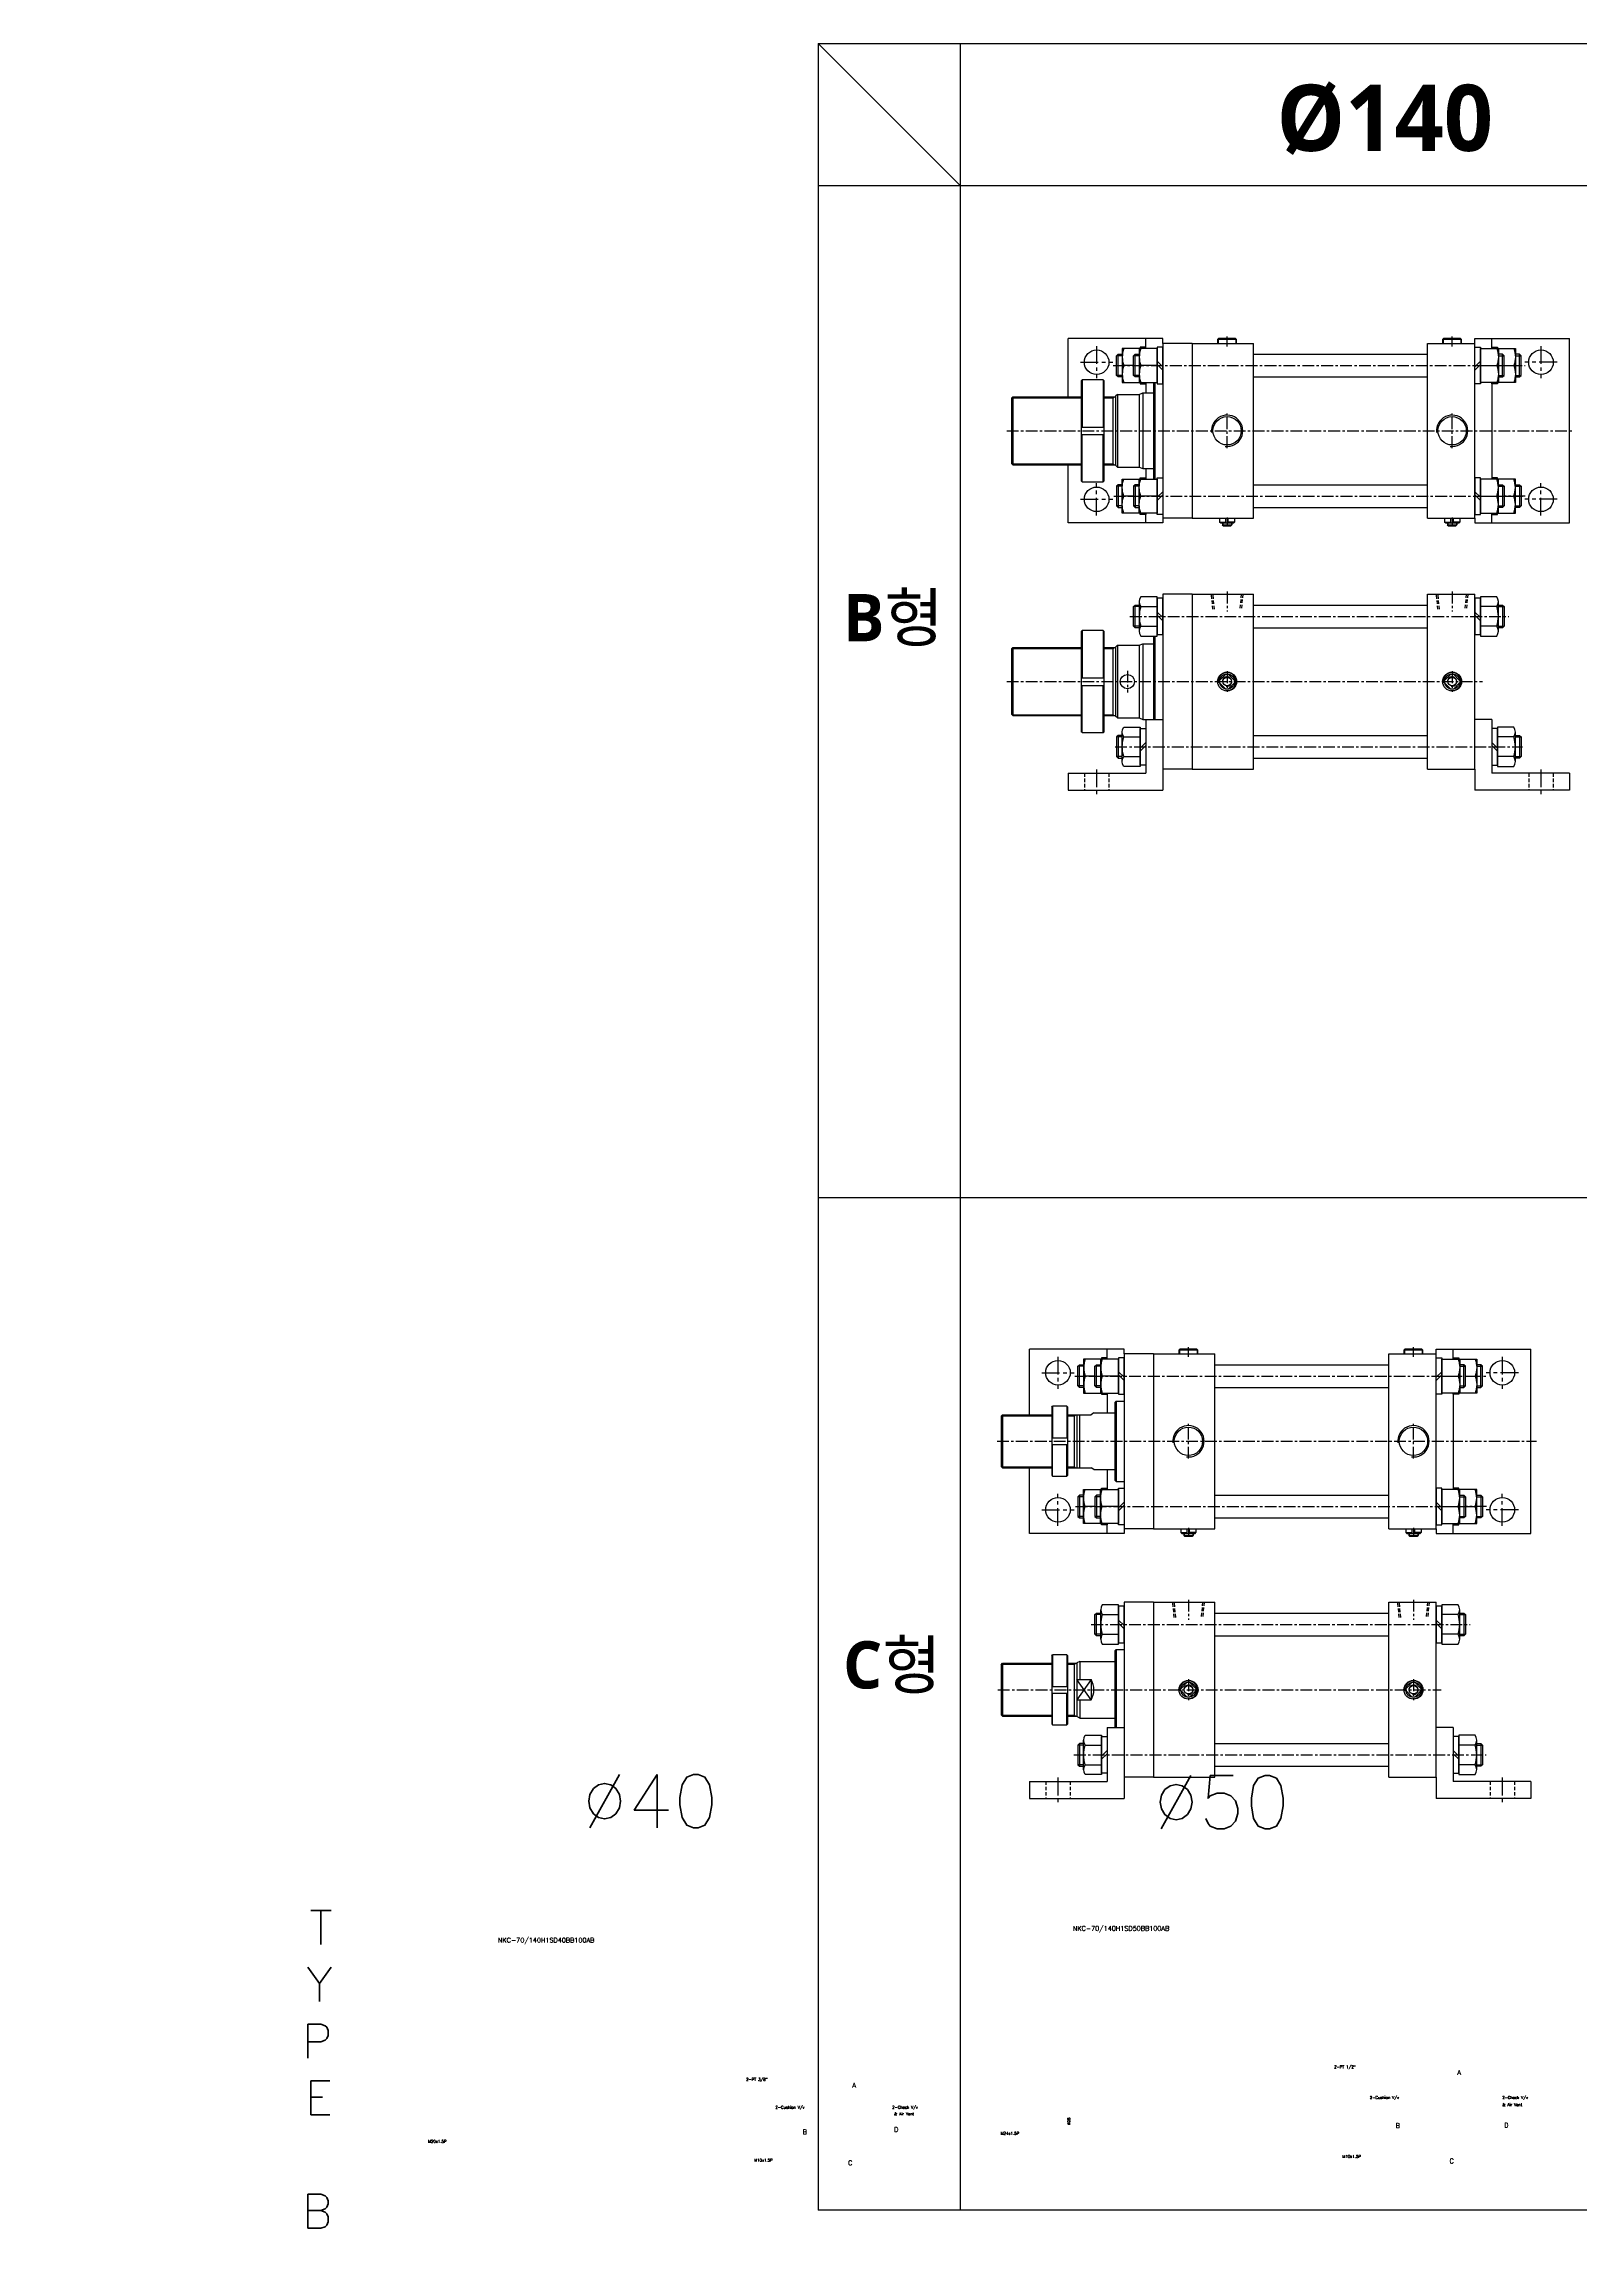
# Model space of a CAD drawing. Extents: x -819 to 29893, y -8942 to 3630.
# Drawn here: x -819 to 806, y -19 to 2292 of the extents above; entities that cross this region are included whole.
import ezdxf

# ---------------------------------------------------------------- set-up
doc = ezdxf.new("R2010")
doc.units = 0
doc.header["$LTSCALE"] = 10
doc.header["$MEASUREMENT"] = 0
for name, pattern in [('CENTER', [2, 1.25, -0.25, 0.25, -0.25]), ('CENTERX2', [4, 2.5, -0.5, 0.5, -0.5]), ('HIDDEN', [0.375, 0.25, -0.125]), ('HIDDENX2', [0.75, 0.5, -0.25])]:
    doc.linetypes.add(name, pattern=pattern)
doc.layers.get('0').update_dxf_attribs({"linetype": 'CONTINUOUS'})
doc.layers.get('DEFPOINTS').update_dxf_attribs({"linetype": 'CONTINUOUS'})
for name, color, linetype in [('CEN', 1, 'CENTERX2'), ('HID', 2, 'HIDDENX2'), ('ML', 7, 'CONTINUOUS'), ('THIN', 3, 'CONTINUOUS')]:
    doc.layers.add(name, color=color, linetype=linetype)
doc.styles.add('GHS', font='romans', dxfattribs={"bigfont": 'ghs'})
doc.styles.add('문자', font='romans.shx')

msp = doc.modelspace()

# ---------------------------------------------------------------- linework, layer by layer
for p, q in [((0, 2291.6), (7461.9, 2291.6)), ((0, 2291.6), (0, 0)), ((150, 2141.6), (0, 2291.6)), ((150, 2291.6), (150, 0)), ((0, 2141.6), (7461.9, 2141.6)), ((7461.9, 1070.8), (0, 1070.8)), ((7461.9, 0), (0, 0))]:
    msp.add_line(p, q)
at = {"layer": 'CEN', "linetype": 'CENTER', "ltscale": 1.5}
for p, q in [((294.4, 1971.6), (294.4, 1937.6)), ((764.4, 1971.6), (764.4, 1937.6)), ((277.4, 1954.6), (311.4, 1954.6)), ((781.4, 1954.6), (747.4, 1954.6)), ((294.4, 1792.6), (294.4, 1826.6)), ((764.4, 1792.6), (764.4, 1826.6)), ((277.4, 1809.6), (311.4, 1809.6)), ((781.4, 1809.6), (747.4, 1809.6)), ((253.5, 902.7), (253.5, 868.7)), ((723.5, 902.7), (723.5, 868.7)), ((236.5, 885.7), (270.5, 885.7)), ((740.5, 885.7), (706.5, 885.7)), ((236.5, 740.7), (270.5, 740.7)), ((253.5, 723.7), (253.5, 757.7)), ((740.5, 740.7), (706.5, 740.7)), ((723.5, 723.7), (723.5, 757.7))]:
    msp.add_line(p, q, dxfattribs=at)
at = {"layer": 'CEN', "color": 1, "linetype": 'CENTER'}
msp.add_line((326.9, 1628.3), (326.9, 1605.3), dxfattribs=at)
at = {"layer": 'CEN', "color": 1, "linetype": 'CENTER', "ltscale": 1.5}
for p, q in [((294.4, 1523.8), (294.4, 1497.8)), ((764.4, 1523.8), (764.4, 1497.8)), ((253.5, 457.4), (253.5, 431.4)), ((723.5, 457.4), (723.5, 431.4))]:
    msp.add_line(p, q, dxfattribs=at)
at = {"layer": 'DEFPOINTS', "color": 0, "linetype": 'ByBlock'}
for p in [(354.4, 1576.8), (313.5, 510.4)]:
    msp.add_point(p, dxfattribs=at)
at = {"layer": 'HID', "color": 6, "linetype": 'HIDDEN', "ltscale": 1.5}
for p, q in [((281.4, 1519.8), (281.4, 1501.8)), ((307.4, 1519.8), (307.4, 1501.8)), ((751.4, 1519.8), (751.4, 1501.8)), ((777.4, 1519.8), (777.4, 1501.8)), ((240.5, 453.4), (240.5, 435.4)), ((266.5, 453.4), (266.5, 435.4)), ((710.5, 453.4), (710.5, 435.4)), ((736.5, 453.4), (736.5, 435.4))]:
    msp.add_line(p, q, dxfattribs=at)
at = {"layer": 'ML'}
for p, q in [((364.4, 1979.6), (264.4, 1979.6)), ((264.4, 1918.1), (264.4, 1979.6)), ((321.5, 1966.7), (321.5, 1935.5)), ((339.5, 1966.7), (339.5, 1935.5)), ((346.4, 1969.3), (346.4, 1979.6)), ((364.4, 1974.6), (364.4, 1979.6)), ((364.4, 1974.6), (364.4, 1789.6)), ((395.4, 1974.6), (364.4, 1974.6)), ((395.4, 1974.6), (395.4, 1789.6)), ((395.4, 1974.6), (460.4, 1974.6)), ((423.4, 1979.6), (422.4, 1978.6)), ((442.4, 1978.6), (422.4, 1978.6)), ((422.4, 1978.6), (422.4, 1974.6)), ((441.4, 1979.6), (423.4, 1979.6)), ((441.4, 1979.6), (442.4, 1978.6)), ((442.4, 1974.6), (442.4, 1978.6)), ((460.4, 1789.6), (460.4, 1974.6)), ((644.4, 1974.6), (694.4, 1974.6)), ((644.4, 1789.6), (644.4, 1974.6)), ((661.4, 1979.6), (660.4, 1978.6)), ((680.4, 1978.6), (660.4, 1978.6)), ((660.4, 1978.6), (660.4, 1974.6)), ((679.4, 1979.6), (661.4, 1979.6)), ((679.4, 1979.6), (680.4, 1978.6)), ((680.4, 1974.6), (680.4, 1978.6)), ((694.4, 1979.6), (794.4, 1979.6)), ((694.4, 1974.6), (694.4, 1979.6)), ((694.4, 1789.6), (694.4, 1974.6)), ((712.4, 1969.3), (712.4, 1979.6)), ((719.3, 1966.7), (719.3, 1935.5)), ((737.3, 1966.7), (737.3, 1935.5)), ((794.4, 1882.1), (794.4, 1979.6)), ((317.2, 1939.1), (317.2, 1963.1)), ((333.5, 1951.1), (323.1, 1951.1)), ((335.2, 1939.1), (335.2, 1963.1)), ((358.5, 1951.1), (341.1, 1951.1)), ((358.5, 1955.7), (364.4, 1949.8)), ((358.5, 1952.3), (364.4, 1946.4)), ((700.3, 1955.7), (694.4, 1949.8)), ((700.3, 1952.3), (694.4, 1946.4)), ((700.3, 1951.1), (717.7, 1951.1)), ((723.7, 1939.1), (723.7, 1963.1)), ((725.3, 1951.1), (735.7, 1951.1)), ((741.7, 1939.1), (741.7, 1963.1)), ((204.4, 1916.6), (205.9, 1918.1)), ((205.9, 1918.1), (205.9, 1846.1)), ((205.9, 1918.1), (278.2, 1918.1)), ((278.2, 1935.1), (279.2, 1936.1)), ((278.2, 1935.1), (278.2, 1829.1)), ((279.2, 1936.1), (279.2, 1886.1)), ((301.2, 1936.1), (279.2, 1936.1)), ((301.2, 1936.1), (301.2, 1886.1)), ((301.2, 1936.1), (302.2, 1935.1)), ((302.2, 1829.1), (302.2, 1935.1)), ((302.2, 1918.1), (314.4, 1918.1)), ((311.4, 1918.1), (311.4, 1846.1)), ((316.4, 1920.6), (314.4, 1918.6)), ((314.4, 1918.6), (314.4, 1845.6)), ((316.4, 1920.6), (339.4, 1920.6)), ((316.4, 1920.6), (316.4, 1843.6)), ((339.4, 1920.6), (343.4, 1922.1)), ((339.4, 1920.6), (339.4, 1843.6)), ((343.4, 1922.1), (343.4, 1842.1)), ((343.4, 1922.1), (354.4, 1922.1)), ((346.4, 1933.1), (346.4, 1922.1)), ((354.4, 1933.1), (354.4, 1831.1)), ((355.9, 1933.1), (355.9, 1831.1)), ((712.4, 1933.1), (712.4, 1882.1)), ((204.4, 1916.6), (204.4, 1847.6)), ((278.2, 1886.1), (302.2, 1886.1)), ((278.2, 1878.1), (302.2, 1878.1)), ((279.2, 1828.1), (279.2, 1878.1)), ((301.2, 1828.1), (301.2, 1878.1)), ((712.4, 1882.1), (712.4, 1831.1)), ((794.4, 1784.6), (794.4, 1882.1)), ((204.4, 1847.6), (205.9, 1846.1)), ((205.9, 1846.1), (278.2, 1846.1)), ((264.4, 1784.6), (264.4, 1846.1)), ((279.2, 1828.1), (278.2, 1829.1)), ((279.2, 1828.1), (301.2, 1828.1)), ((301.2, 1828.1), (302.2, 1829.1)), ((302.2, 1846.1), (314.4, 1846.1)), ((316.4, 1843.6), (314.4, 1845.6)), ((316.4, 1843.6), (339.4, 1843.6)), ((321.5, 1797.5), (321.5, 1828.7)), ((339.4, 1843.6), (343.4, 1842.1)), ((339.5, 1797.5), (339.5, 1828.7)), ((343.4, 1842.1), (354.4, 1842.1)), ((346.4, 1842.1), (346.4, 1831.1)), ((719.3, 1797.5), (719.3, 1828.7)), ((737.3, 1797.5), (737.3, 1828.7)), ((317.2, 1825.1), (317.2, 1801.1)), ((333.5, 1813.1), (323.1, 1813.1)), ((335.2, 1825.1), (335.2, 1801.1)), ((358.5, 1813.1), (341.1, 1813.1)), ((358.5, 1811.8), (364.4, 1817.7)), ((358.5, 1808.4), (364.4, 1814.3)), ((700.3, 1811.8), (694.4, 1817.7)), ((700.3, 1808.4), (694.4, 1814.3)), ((700.3, 1813.1), (717.7, 1813.1)), ((723.7, 1825.1), (723.7, 1801.1)), ((725.3, 1813.1), (735.7, 1813.1)), ((741.7, 1825.1), (741.7, 1801.1)), ((364.4, 1784.6), (264.4, 1784.6)), ((346.4, 1784.6), (346.4, 1794.9)), ((364.4, 1789.6), (364.4, 1784.6)), ((395.4, 1789.6), (364.4, 1789.6)), ((395.4, 1789.6), (460.4, 1789.6)), ((424.4, 1789.6), (424.4, 1785.6)), ((425.4, 1784.6), (424.4, 1785.6)), ((424.4, 1785.6), (431.1, 1785.6)), ((425.4, 1784.6), (439.4, 1784.6)), ((427.4, 1784.6), (427.4, 1782.6)), ((427.4, 1782.6), (437.4, 1782.6)), ((428.4, 1781.6), (427.4, 1782.6)), ((428.4, 1781.6), (436.4, 1781.6)), ((431.1, 1784.6), (431.1, 1789.6)), ((433.7, 1784.6), (433.7, 1789.6)), ((440.4, 1785.6), (433.7, 1785.6)), ((436.4, 1781.6), (437.4, 1782.6)), ((437.4, 1784.6), (437.4, 1782.6)), ((439.4, 1784.6), (440.4, 1785.6)), ((440.4, 1789.6), (440.4, 1785.6)), ((644.4, 1789.6), (694.4, 1789.6)), ((662.4, 1789.6), (662.4, 1785.6)), ((662.4, 1785.6), (669.1, 1785.6)), ((663.4, 1784.6), (662.4, 1785.6)), ((663.4, 1784.6), (677.4, 1784.6)), ((665.4, 1784.6), (665.4, 1782.6)), ((665.4, 1782.6), (675.4, 1782.6)), ((666.4, 1781.6), (665.4, 1782.6)), ((666.4, 1781.6), (674.4, 1781.6)), ((669.1, 1784.6), (669.1, 1789.6)), ((671.7, 1784.6), (671.7, 1789.6)), ((678.4, 1785.6), (671.7, 1785.6)), ((674.4, 1781.6), (675.4, 1782.6)), ((675.4, 1784.6), (675.4, 1782.6)), ((677.4, 1784.6), (678.4, 1785.6)), ((678.4, 1789.6), (678.4, 1785.6)), ((694.4, 1789.6), (694.4, 1784.6)), ((694.4, 1784.6), (794.4, 1784.6)), ((712.4, 1784.6), (712.4, 1794.9)), ((335.2, 1673.8), (335.2, 1697.8)), ((339.5, 1701.4), (339.5, 1670.2)), ((341.1, 1696.2), (358.5, 1696.2)), ((358.5, 1690.4), (364.4, 1684.5)), ((358.5, 1687.1), (364.4, 1681.2)), ((364.4, 1709.3), (364.4, 1524.3)), ((395.4, 1709.3), (364.4, 1709.3)), ((395.4, 1709.3), (395.4, 1524.3)), ((395.4, 1709.3), (460.4, 1709.3)), ((460.4, 1524.3), (460.4, 1709.3)), ((644.4, 1709.3), (694.4, 1709.3)), ((644.4, 1524.3), (644.4, 1709.3)), ((694.4, 1524.3), (694.4, 1709.3)), ((700.3, 1684.5), (694.4, 1690.4)), ((700.3, 1681.2), (694.4, 1687.1)), ((717.7, 1696.2), (700.3, 1696.2)), ((719.3, 1670.2), (719.3, 1701.4)), ((723.7, 1697.8), (723.7, 1673.8)), ((278.2, 1669.8), (279.2, 1670.8)), ((278.2, 1669.8), (278.2, 1563.8)), ((279.2, 1670.8), (279.2, 1620.8)), ((301.2, 1670.8), (279.2, 1670.8)), ((301.2, 1670.8), (301.2, 1620.8)), ((301.2, 1670.8), (302.2, 1669.8)), ((302.2, 1563.8), (302.2, 1669.8)), ((341.1, 1675.4), (358.5, 1675.4)), ((354.4, 1665), (354.4, 1576.8)), ((355.9, 1665), (355.9, 1576.8)), ((717.7, 1675.4), (700.3, 1675.4)), ((204.4, 1651.3), (205.9, 1652.8)), ((204.4, 1651.3), (204.4, 1582.3)), ((205.9, 1652.8), (205.9, 1580.8)), ((205.9, 1652.8), (278.2, 1652.8)), ((302.2, 1652.8), (314.4, 1652.8)), ((311.4, 1652.8), (311.4, 1580.8)), ((316.4, 1655.3), (314.4, 1653.3)), ((314.4, 1653.3), (314.4, 1580.3)), ((316.4, 1655.3), (339.4, 1655.3)), ((316.4, 1655.3), (316.4, 1578.3)), ((339.4, 1655.3), (343.4, 1656.8)), ((339.4, 1655.3), (339.4, 1578.3)), ((343.4, 1656.8), (343.4, 1576.8)), ((343.4, 1656.8), (354.4, 1656.8)), ((278.2, 1620.8), (302.2, 1620.8)), ((431.1, 1624.7), (424.5, 1618.1)), ((433.7, 1624.7), (440.3, 1618.1)), ((669.1, 1624.7), (662.5, 1618.1)), ((671.7, 1624.7), (678.3, 1618.1)), ((278.2, 1612.8), (302.2, 1612.8)), ((279.2, 1562.8), (279.2, 1612.8)), ((301.2, 1562.8), (301.2, 1612.8)), ((424.5, 1615.5), (431.1, 1608.9)), ((440.3, 1615.5), (433.7, 1608.9)), ((662.5, 1615.5), (669.1, 1608.9)), ((678.3, 1615.5), (671.7, 1608.9)), ((204.4, 1582.3), (205.9, 1580.8)), ((205.9, 1580.8), (278.2, 1580.8)), ((302.2, 1580.8), (314.4, 1580.8)), ((316.4, 1578.3), (314.4, 1580.3)), ((316.4, 1578.3), (339.4, 1578.3)), ((339.4, 1578.3), (343.4, 1576.8)), ((343.4, 1576.8), (354.4, 1576.8)), ((346.4, 1576.8), (346.4, 1519.8)), ((346.4, 1576.8), (364.4, 1576.8)), ((712.4, 1576.8), (694.4, 1576.8)), ((712.4, 1576.8), (712.4, 1519.8)), ((279.2, 1562.8), (278.2, 1563.8)), ((279.2, 1562.8), (301.2, 1562.8)), ((301.2, 1562.8), (302.2, 1563.8)), ((317.2, 1559.8), (317.2, 1535.8)), ((321.5, 1532.2), (321.5, 1563.4)), ((323.1, 1558.2), (340.5, 1558.2)), ((340.5, 1546.5), (346.4, 1552.4)), ((340.5, 1543.2), (346.4, 1549.1)), ((718.3, 1546.5), (712.4, 1552.4)), ((718.3, 1543.2), (712.4, 1549.1)), ((735.7, 1558.2), (718.3, 1558.2)), ((737.3, 1532.2), (737.3, 1563.4)), ((741.7, 1559.8), (741.7, 1535.8)), ((323.1, 1537.4), (340.5, 1537.4)), ((735.7, 1537.4), (718.3, 1537.4)), ((264.4, 1519.8), (346.4, 1519.8)), ((264.4, 1519.8), (264.4, 1501.8)), ((364.4, 1524.3), (364.4, 1501.8)), ((395.4, 1524.3), (364.4, 1524.3)), ((395.4, 1524.3), (460.4, 1524.3)), ((644.4, 1524.3), (694.4, 1524.3)), ((694.4, 1524.3), (694.4, 1501.8)), ((794.4, 1519.8), (712.4, 1519.8)), ((794.4, 1519.8), (794.4, 1501.8)), ((264.4, 1501.8), (364.4, 1501.8)), ((794.4, 1501.8), (694.4, 1501.8)), ((323.5, 910.7), (223.5, 910.7)), ((223.5, 841.2), (223.5, 910.7)), ((305.5, 900.4), (305.5, 910.7)), ((323.5, 905.7), (323.5, 910.7)), ((323.5, 905.7), (323.5, 720.7)), ((354.5, 905.7), (323.5, 905.7)), ((354.5, 905.7), (354.5, 720.7)), ((354.5, 905.7), (419.5, 905.7)), ((382.5, 910.7), (381.5, 909.7)), ((401.5, 909.7), (381.5, 909.7)), ((381.5, 909.7), (381.5, 905.7)), ((400.5, 910.7), (382.5, 910.7)), ((400.5, 910.7), (401.5, 909.7)), ((401.5, 905.7), (401.5, 909.7)), ((419.5, 720.7), (419.5, 905.7)), ((603.5, 720.7), (603.5, 905.7)), ((603.5, 905.7), (653.5, 905.7)), ((620.5, 910.7), (619.5, 909.7)), ((639.5, 909.7), (619.5, 909.7)), ((619.5, 909.7), (619.5, 905.7)), ((638.5, 910.7), (620.5, 910.7)), ((638.5, 910.7), (639.5, 909.7)), ((639.5, 905.7), (639.5, 909.7)), ((653.5, 910.7), (753.5, 910.7)), ((653.5, 905.7), (653.5, 910.7)), ((653.5, 720.7), (653.5, 905.7)), ((653.5, 720.7), (653.5, 905.7)), ((671.5, 900.4), (671.5, 910.7)), ((753.5, 813.2), (753.5, 910.7)), ((276.3, 870.2), (276.3, 894.2)), ((280.6, 897.8), (280.6, 866.6)), ((292.6, 882.2), (282.3, 882.2)), ((294.3, 870.2), (294.3, 894.2)), ((298.6, 897.8), (298.6, 866.6)), ((317.6, 882.2), (300.3, 882.2)), ((317.6, 886.8), (323.5, 880.9)), ((317.6, 883.5), (323.5, 877.6)), ((659.4, 886.8), (653.5, 880.9)), ((659.4, 883.5), (653.5, 877.6)), ((659.4, 882.2), (676.8, 882.2)), ((678.4, 897.8), (678.4, 866.6)), ((682.8, 870.2), (682.8, 894.2)), ((684.4, 882.2), (694.8, 882.2)), ((696.4, 897.8), (696.4, 866.6)), ((700.8, 870.2), (700.8, 894.2)), ((305.5, 864.2), (305.5, 843.2)), ((313.5, 854.2), (315, 855.7)), ((315, 855.7), (315, 770.7)), ((671.5, 864.2), (671.5, 813.2)), ((193.5, 839.7), (195, 841.2)), ((193.5, 839.7), (193.5, 786.7)), ((195, 841.2), (195, 785.2)), ((246.9, 849.2), (247.9, 850.2)), ((246.9, 849.2), (246.9, 777.2)), ((247.9, 850.2), (247.9, 816.7)), ((262.9, 850.2), (247.9, 850.2)), ((262.9, 850.2), (262.9, 816.7)), ((262.9, 850.2), (263.9, 849.2)), ((263.9, 777.2), (263.9, 849.2)), ((270.5, 841.2), (270.5, 785.2)), ((273.5, 841.2), (273.5, 785.2)), ((276.5, 785.2), (276.5, 841.2)), ((291.5, 843.2), (288.5, 841.2)), ((313.5, 854.2), (313.5, 772.2)), ((246.9, 816.7), (263.9, 816.7)), ((246.9, 809.7), (263.9, 809.7)), ((247.9, 776.2), (247.9, 809.7)), ((262.9, 776.2), (262.9, 809.7)), ((671.5, 813.2), (671.5, 762.2)), ((753.5, 715.7), (753.5, 813.2)), ((193.5, 786.7), (195, 785.2)), ((223.5, 715.7), (223.5, 785.2)), ((246.9, 777.2), (247.9, 776.2)), ((247.9, 776.2), (262.9, 776.2)), ((262.9, 776.2), (263.9, 777.2)), ((291.5, 783.2), (288.5, 785.2)), ((305.5, 783.2), (305.5, 762.2)), ((313.5, 772.2), (315, 770.7)), ((276.3, 756.2), (276.3, 732.2)), ((280.6, 728.6), (280.6, 759.8)), ((292.6, 744.2), (282.3, 744.2)), ((294.3, 756.2), (294.3, 732.2)), ((298.6, 728.6), (298.6, 759.8)), ((317.6, 744.2), (300.3, 744.2)), ((317.6, 742.9), (323.5, 748.8)), ((317.6, 739.6), (323.5, 745.5)), ((659.4, 742.9), (653.5, 748.8)), ((659.4, 739.6), (653.5, 745.5)), ((659.4, 744.2), (676.8, 744.2)), ((678.4, 728.6), (678.4, 759.8)), ((682.8, 756.2), (682.8, 732.2)), ((684.4, 744.2), (694.8, 744.2)), ((696.4, 728.6), (696.4, 759.8)), ((700.8, 756.2), (700.8, 732.2)), ((305.5, 715.7), (305.5, 726)), ((354.5, 720.7), (323.5, 720.7)), ((323.5, 720.7), (323.5, 715.7)), ((354.5, 720.7), (419.5, 720.7)), ((383.5, 720.7), (383.5, 716.7)), ((383.5, 716.7), (390.3, 716.7)), ((384.5, 715.7), (383.5, 716.7)), ((390.3, 715.7), (390.3, 720.7)), ((392.8, 715.7), (392.8, 720.7)), ((399.5, 716.7), (392.8, 716.7)), ((398.5, 715.7), (399.5, 716.7)), ((399.5, 720.7), (399.5, 716.7)), ((603.5, 720.7), (653.5, 720.7)), ((621.5, 720.7), (621.5, 716.7)), ((621.5, 716.7), (628.3, 716.7)), ((622.5, 715.7), (621.5, 716.7)), ((628.3, 715.7), (628.3, 720.7)), ((630.8, 715.7), (630.8, 720.7)), ((637.5, 716.7), (630.8, 716.7)), ((636.5, 715.7), (637.5, 716.7)), ((637.5, 720.7), (637.5, 716.7)), ((653.5, 720.7), (653.5, 715.7)), ((671.5, 715.7), (671.5, 726)), ((323.5, 715.7), (223.5, 715.7)), ((384.5, 715.7), (398.5, 715.7)), ((386.5, 715.7), (386.5, 713.7)), ((386.5, 713.7), (396.5, 713.7)), ((387.5, 712.7), (386.5, 713.7)), ((387.5, 712.7), (395.5, 712.7)), ((395.5, 712.7), (396.5, 713.7)), ((396.5, 715.7), (396.5, 713.7)), ((622.5, 715.7), (636.5, 715.7)), ((624.5, 715.7), (624.5, 713.7)), ((624.5, 713.7), (634.5, 713.7)), ((625.5, 712.7), (624.5, 713.7)), ((625.5, 712.7), (633.5, 712.7)), ((633.5, 712.7), (634.5, 713.7)), ((634.5, 715.7), (634.5, 713.7)), ((653.5, 715.7), (753.5, 715.7)), ((294.3, 607.4), (294.3, 631.4)), ((298.6, 635), (298.6, 603.8)), ((300.3, 629.8), (317.6, 629.8)), ((317.6, 624.1), (323.5, 618.2)), ((354.5, 642.9), (323.5, 642.9)), ((323.5, 642.9), (323.5, 457.9)), ((354.5, 642.9), (354.5, 457.9)), ((354.5, 642.9), (419.5, 642.9)), ((419.5, 457.9), (419.5, 642.9)), ((603.5, 457.9), (603.5, 642.9)), ((603.5, 642.9), (653.5, 642.9)), ((653.5, 457.9), (653.5, 642.9)), ((659.4, 618.2), (653.5, 624.1)), ((676.8, 629.8), (659.4, 629.8)), ((678.4, 603.8), (678.4, 635)), ((682.8, 631.4), (682.8, 607.4)), ((300.3, 609), (317.6, 609)), ((317.6, 620.7), (323.5, 614.8)), ((659.4, 614.8), (653.5, 620.7)), ((676.8, 609), (659.4, 609)), ((193.5, 576.9), (195, 578.4)), ((195, 578.4), (195, 522.4)), ((246.9, 586.4), (247.9, 587.4)), ((246.9, 586.4), (246.9, 514.4)), ((262.9, 587.4), (247.9, 587.4)), ((247.9, 587.4), (247.9, 553.9)), ((262.9, 587.4), (263.9, 586.4)), ((262.9, 587.4), (262.9, 553.9)), ((263.9, 514.4), (263.9, 586.4)), ((270.5, 578.4), (270.5, 522.4)), ((276.5, 580.4), (273.5, 578.7)), ((273.5, 578.7), (273.5, 522.2)), ((276.5, 580.4), (276.5, 561.2)), ((313.5, 591.4), (315, 592.9)), ((313.5, 591.4), (313.5, 510.4)), ((315, 592.9), (315, 510.4)), ((193.5, 576.9), (193.5, 523.9)), ((273.5, 561.2), (288.5, 561.2)), ((288.5, 561.2), (288.5, 539.7)), ((390.3, 558.3), (383.7, 551.7)), ((392.8, 558.3), (399.4, 551.7)), ((628.3, 558.3), (621.7, 551.7)), ((630.8, 558.3), (637.4, 551.7)), ((246.9, 553.9), (263.9, 553.9)), ((246.9, 546.9), (263.9, 546.9)), ((247.9, 513.4), (247.9, 546.9)), ((262.9, 513.4), (262.9, 546.9)), ((273.5, 539.7), (288.5, 539.7)), ((276.5, 539.7), (276.5, 520.4)), ((383.7, 549.1), (390.3, 542.5)), ((399.4, 549.1), (392.8, 542.5)), ((621.7, 549.1), (628.3, 542.5)), ((637.4, 549.1), (630.8, 542.5)), ((193.5, 523.9), (195, 522.4)), ((246.9, 514.4), (247.9, 513.4)), ((247.9, 513.4), (262.9, 513.4)), ((262.9, 513.4), (263.9, 514.4)), ((276.5, 520.4), (273.5, 522.2)), ((305.5, 510.4), (305.5, 453.4)), ((305.5, 510.4), (323.5, 510.4)), ((671.5, 510.4), (653.5, 510.4)), ((671.5, 510.4), (671.5, 453.4)), ((276.3, 493.4), (276.3, 469.4)), ((280.6, 465.8), (280.6, 497)), ((282.3, 491.8), (299.6, 491.8)), ((299.6, 480.2), (305.5, 486.1)), ((677.4, 480.2), (671.5, 486.1)), ((694.8, 491.8), (677.4, 491.8)), ((696.4, 465.8), (696.4, 497)), ((700.8, 493.4), (700.8, 469.4)), ((282.3, 471), (299.6, 471)), ((299.6, 476.8), (305.5, 482.7)), ((677.4, 476.8), (671.5, 482.7)), ((694.8, 471), (677.4, 471)), ((223.5, 453.4), (223.5, 435.4)), ((223.5, 453.4), (305.5, 453.4)), ((354.5, 457.9), (323.5, 457.9)), ((323.5, 457.9), (323.5, 435.4)), ((354.5, 457.9), (419.5, 457.9)), ((603.5, 457.9), (653.5, 457.9)), ((653.5, 457.9), (653.5, 435.4)), ((753.5, 453.4), (671.5, 453.4)), ((753.5, 453.4), (753.5, 435.4)), ((223.5, 435.4), (323.5, 435.4)), ((753.5, 435.4), (653.5, 435.4))]:
    msp.add_line(p, q, dxfattribs=at)
at = {"layer": 'ML', "color": 2}
for p, q in [((422.9, 1979.1), (422.9, 1974.6)), ((441.9, 1974.6), (441.9, 1979.1)), ((660.9, 1979.1), (660.9, 1974.6)), ((679.9, 1974.6), (679.9, 1979.1)), ((311.4, 1917.1), (313.2, 1918.1)), ((204.9, 1917.1), (278.2, 1917.1)), ((302.2, 1917.1), (311.4, 1917.1)), ((204.9, 1847.1), (278.2, 1847.1)), ((302.2, 1847.1), (311.4, 1847.1)), ((311.4, 1847.1), (313.2, 1846.1)), ((427.9, 1784.6), (427.9, 1782.1)), ((436.9, 1784.6), (436.9, 1782.1)), ((665.9, 1784.6), (665.9, 1782.1)), ((674.9, 1784.6), (674.9, 1782.1)), ((204.9, 1651.8), (278.2, 1651.8)), ((302.2, 1651.8), (311.4, 1651.8)), ((311.4, 1651.8), (313.2, 1652.8)), ((204.9, 1581.8), (278.2, 1581.8)), ((302.2, 1581.8), (311.4, 1581.8)), ((311.4, 1581.8), (313.2, 1580.8)), ((382, 910.2), (382, 905.7)), ((401, 905.7), (401, 910.2)), ((620, 910.2), (620, 905.7)), ((639, 905.7), (639, 910.2)), ((270.5, 840.2), (272.3, 841.2)), ((270.5, 786.2), (272.3, 785.2)), ((387, 715.7), (387, 713.2)), ((396, 715.7), (396, 713.2)), ((625, 715.7), (625, 713.2)), ((634, 715.7), (634, 713.2)), ((270.5, 577.4), (272.3, 578.4)), ((288.5, 561.2), (273.5, 539.7)), ((288.5, 539.7), (273.5, 561.2)), ((270.5, 523.4), (272.3, 522.4))]:
    msp.add_line(p, q, dxfattribs=at)
at = {"layer": 'ML', "color": 1, "linetype": 'CENTER'}
for p, q in [((432.4, 1971.2), (432.4, 1981.7)), ((670.4, 1971.2), (670.4, 1981.7)), ((312, 1951.1), (747.5, 1951.1)), ((312, 1951.1), (333.5, 1951.1)), ((432.4, 1863.8), (432.4, 1900.3)), ((670.4, 1863.8), (670.4, 1900.3)), ((199.4, 1882.1), (797.6, 1882.1)), ((312.5, 1813.1), (747.6, 1813.1)), ((329.6, 1813.1), (333.5, 1813.1)), ((747.5, 1813.1), (725.3, 1813.1)), ((432.4, 1790.4), (432.4, 1780.9)), ((670.4, 1790.4), (670.4, 1780.9)), ((432.4, 1712), (432.4, 1690.8)), ((670.4, 1712), (670.4, 1690.8)), ((329.6, 1685.8), (730.5, 1685.8)), ((432.4, 1627.8), (432.4, 1605.8)), ((670.4, 1627.8), (670.4, 1605.8)), ((199.4, 1616.8), (702.6, 1616.8)), ((314, 1547.8), (744.9, 1547.8)), ((391.5, 902.4), (391.5, 912.8)), ((629.5, 902.4), (629.5, 912.8)), ((271.2, 882.2), (292.6, 882.2)), ((288.7, 882.2), (706.7, 882.2)), ((189.1, 813.2), (759.6, 813.2)), ((391.5, 795), (391.5, 831.5)), ((629.5, 795), (629.5, 831.5)), ((272.2, 744.2), (688.6, 744.2)), ((272.2, 744.2), (292.6, 744.2)), ((706.6, 744.2), (684.4, 744.2)), ((391.5, 721.5), (391.5, 712)), ((629.5, 721.5), (629.5, 712)), ((391.5, 645.6), (391.5, 624.4)), ((629.5, 645.6), (629.5, 624.4)), ((288.7, 619.4), (689.6, 619.4)), ((391.5, 561.4), (391.5, 539.4)), ((629.5, 561.4), (629.5, 539.4)), ((189.9, 550.4), (658.9, 550.4)), ((270.4, 481.4), (706.3, 481.4))]:
    msp.add_line(p, q, dxfattribs=at)
at = {"layer": 'ML', "color": 7, "linetype": 'Continuous'}
for p, q in [((460.4, 1963.1), (644.4, 1963.1)), ((460.4, 1939.1), (644.4, 1939.1)), ((460.4, 1825.1), (644.4, 1825.1)), ((460.4, 1801.1), (644.4, 1801.1)), ((460.4, 1697.8), (644.4, 1697.8)), ((460.4, 1673.8), (644.4, 1673.8)), ((460.4, 1559.8), (644.4, 1559.8)), ((460.4, 1535.8), (644.4, 1535.8)), ((419.5, 894.2), (603.5, 894.2)), ((315, 855.7), (323.5, 855.7)), ((419.5, 870.2), (603.5, 870.2)), ((195, 841.2), (246.9, 841.2)), ((263.9, 841.2), (273.5, 841.2)), ((273.5, 841.2), (288.5, 841.2)), ((291.5, 843.2), (313.5, 843.2)), ((195, 785.2), (246.9, 785.2)), ((263.9, 785.2), (273.5, 785.2)), ((273.5, 785.2), (288.5, 785.2)), ((291.5, 783.2), (313.5, 783.2)), ((315, 770.7), (323.5, 770.7)), ((419.5, 756.2), (603.5, 756.2)), ((419.5, 732.2), (603.5, 732.2)), ((419.5, 631.4), (603.5, 631.4)), ((419.5, 607.4), (603.5, 607.4)), ((195, 578.4), (246.9, 578.4)), ((263.9, 578.4), (273.5, 578.4)), ((276.5, 580.4), (313.5, 580.4)), ((315, 592.9), (323.5, 592.9)), ((195, 522.4), (246.9, 522.4)), ((263.9, 522.4), (273.5, 522.4)), ((276.5, 520.4), (313.5, 520.4)), ((419.5, 493.4), (603.5, 493.4)), ((419.5, 469.4), (603.5, 469.4))]:
    msp.add_line(p, q, dxfattribs=at)
at = {"layer": 'ML', "color": 6, "linetype": 'HIDDEN', "ltscale": 1.5}
for p, q in [((417.4, 1693.3), (415.8, 1709.3)), ((419, 1693.3), (417.4, 1709.3)), ((447.4, 1709.3), (445.8, 1693.3)), ((449, 1709.3), (447.4, 1693.3)), ((655.4, 1693.3), (653.8, 1709.3)), ((657, 1693.3), (655.4, 1709.3)), ((685.4, 1709.3), (683.8, 1693.3)), ((687, 1709.3), (685.4, 1693.3)), ((376.5, 626.9), (374.9, 642.9)), ((378.1, 626.9), (376.5, 642.9)), ((406.5, 642.9), (404.9, 626.9)), ((408.1, 642.9), (406.5, 626.9)), ((614.5, 626.9), (612.9, 642.9)), ((616.1, 626.9), (614.5, 642.9)), ((644.5, 642.9), (642.9, 626.9)), ((646.1, 642.9), (644.5, 626.9))]:
    msp.add_line(p, q, dxfattribs=at)
at = {"layer": 'ML', "color": 2, "linetype": 'Continuous'}
for p, q in [((194, 840.2), (246.9, 840.2)), ((263.9, 840.2), (270.5, 840.2)), ((194, 786.2), (246.9, 786.2)), ((263.9, 786.2), (270.5, 786.2)), ((194, 577.4), (246.9, 577.4)), ((263.9, 577.4), (270.5, 577.4)), ((194, 523.4), (246.9, 523.4)), ((263.9, 523.4), (270.5, 523.4))]:
    msp.add_line(p, q, dxfattribs=at)
at = {"layer": 'ML'}
for points in [[(323.1, 1969.1, 0.178633), (323.1, 1951.1, 0.178633), (323.1, 1933.1)], [(341.1, 1969.1, 0.178633), (341.1, 1951.1, 0.178633), (341.1, 1933.1)], [(717.7, 1969.1, -0.178633), (717.7, 1951.1, -0.178633), (717.7, 1933.1)], [(735.7, 1969.1, -0.178633), (735.7, 1951.1, -0.178633), (735.7, 1933.1)], [(323.1, 1795.1, -0.178633), (323.1, 1813.1, -0.178633), (323.1, 1831.1)], [(341.1, 1795.1, -0.178633), (341.1, 1813.1, -0.178633), (341.1, 1831.1)], [(717.7, 1795.1, 0.178633), (717.7, 1813.1, 0.178633), (717.7, 1831.1)], [(735.7, 1795.1, 0.178633), (735.7, 1813.1, 0.178633), (735.7, 1831.1)], [(358.5, 1706.6), (341.1, 1706.6, 0.309401), (341.1, 1696.2, 0.154701), (341.1, 1675.4, 0.309401), (341.1, 1665), (358.5, 1665), (358.5, 1706.6)], [(700.3, 1665), (717.7, 1665, 0.309401), (717.7, 1675.4, 0.154701), (717.7, 1696.2, 0.309401), (717.7, 1706.6), (700.3, 1706.6), (700.3, 1665)], [(340.5, 1527), (323.1, 1527, -0.309401), (323.1, 1537.4, -0.154701), (323.1, 1558.2, -0.309401), (323.1, 1568.6), (340.5, 1568.6), (340.5, 1527)], [(718.3, 1527), (735.7, 1527, 0.309401), (735.7, 1537.4, 0.154701), (735.7, 1558.2, 0.309401), (735.7, 1568.6), (718.3, 1568.6), (718.3, 1527)], [(282.3, 900.2, 0.178633), (282.3, 882.2, 0.178633), (282.3, 864.2)], [(300.3, 900.2, 0.178633), (300.3, 882.2, 0.178633), (300.3, 864.2)], [(676.8, 900.2, -0.178633), (676.8, 882.2, -0.178633), (676.8, 864.2)], [(694.8, 900.2, -0.178633), (694.8, 882.2, -0.178633), (694.8, 864.2)], [(282.3, 726.2, -0.178633), (282.3, 744.2, -0.178633), (282.3, 762.2)], [(300.3, 726.2, -0.178633), (300.3, 744.2, -0.178633), (300.3, 762.2)], [(676.8, 726.2, 0.178633), (676.8, 744.2, 0.178633), (676.8, 762.2)], [(694.8, 726.2, 0.178633), (694.8, 744.2, 0.178633), (694.8, 762.2)], [(317.6, 640.2), (300.3, 640.2, 0.309401), (300.3, 629.8, 0.154701), (300.3, 609, 0.309401), (300.3, 598.7), (317.6, 598.7), (317.6, 640.2)], [(659.4, 598.7), (676.8, 598.7, 0.309401), (676.8, 609, 0.154701), (676.8, 629.8, 0.309401), (676.8, 640.2), (659.4, 640.2), (659.4, 598.7)], [(299.6, 460.7), (282.3, 460.7, -0.309401), (282.3, 471, -0.154701), (282.3, 491.8, -0.309401), (282.3, 502.2), (299.6, 502.2), (299.6, 460.7)], [(677.4, 460.7), (694.8, 460.7, 0.309401), (694.8, 471, 0.154701), (694.8, 491.8, 0.309401), (694.8, 502.2), (677.4, 502.2), (677.4, 460.7)]]:
    msp.add_lwpolyline(points, format="xyb", dxfattribs=at)
for points in [[(340.5, 1969.1), (321.5, 1969.1), (321.5, 1933.1), (340.5, 1933.1)], [(346.4, 1969.1), (346.4, 1970.4), (340.5, 1970.4), (340.5, 1969.1)], [(364.4, 1931.7), (364.4, 1970.4), (358.5, 1970.4), (358.5, 1931.7), (364.4, 1931.7)], [(694.4, 1931.7), (694.4, 1970.4), (700.3, 1970.4), (700.3, 1931.7), (694.4, 1931.7)], [(712.4, 1969.1), (712.4, 1970.4), (718.3, 1970.4), (718.3, 1969.1)], [(718.3, 1969.1), (737.3, 1969.1), (737.3, 1933.1), (718.3, 1933.1)], [(321.5, 1939.1), (317.2, 1939.1), (315.5, 1940.7), (315.5, 1961.4), (317.2, 1963.1), (321.5, 1963.1)], [(339.5, 1939.1), (335.2, 1939.1), (333.5, 1940.7), (333.5, 1961.4), (335.2, 1963.1), (339.5, 1963.1)], [(719.3, 1939.1), (723.7, 1939.1), (725.3, 1940.7), (725.3, 1961.4), (723.7, 1963.1), (719.3, 1963.1)], [(737.3, 1939.1), (741.7, 1939.1), (743.3, 1940.7), (743.3, 1961.4), (741.7, 1963.1), (737.3, 1963.1)], [(340.5, 1933.1), (340.5, 1931.7), (346.4, 1931.7)], [(346.4, 1931.7), (346.4, 1933.1)], [(718.3, 1933.1), (718.3, 1931.7), (712.4, 1931.7)], [(712.4, 1931.7), (712.4, 1933.1)], [(340.5, 1795.1), (321.5, 1795.1), (321.5, 1831.1), (340.5, 1831.1)], [(340.5, 1831.1), (340.5, 1832.4), (346.4, 1832.4)], [(346.4, 1832.4), (346.4, 1831.1)], [(364.4, 1832.4), (364.4, 1793.7), (358.5, 1793.7), (358.5, 1832.4), (364.4, 1832.4)], [(694.4, 1832.4), (694.4, 1793.7), (700.3, 1793.7), (700.3, 1832.4), (694.4, 1832.4)], [(718.3, 1831.1), (718.3, 1832.4), (712.4, 1832.4)], [(712.4, 1832.4), (712.4, 1831.1)], [(718.3, 1795.1), (737.3, 1795.1), (737.3, 1831.1), (718.3, 1831.1)], [(321.5, 1825.1), (317.2, 1825.1), (315.5, 1823.4), (315.5, 1802.7), (317.2, 1801.1), (321.5, 1801.1)], [(339.5, 1825.1), (335.2, 1825.1), (333.5, 1823.4), (333.5, 1802.7), (335.2, 1801.1), (339.5, 1801.1)], [(719.3, 1825.1), (723.7, 1825.1), (725.3, 1823.4), (725.3, 1802.7), (723.7, 1801.1), (719.3, 1801.1)], [(737.3, 1825.1), (741.7, 1825.1), (743.3, 1823.4), (743.3, 1802.7), (741.7, 1801.1), (737.3, 1801.1)], [(346.4, 1795.1), (346.4, 1793.7), (340.5, 1793.7), (340.5, 1795.1)], [(712.4, 1795.1), (712.4, 1793.7), (718.3, 1793.7), (718.3, 1795.1)], [(339.5, 1673.8), (335.2, 1673.8), (333.5, 1675.4), (333.5, 1696.2), (335.2, 1697.8), (339.5, 1697.8)], [(364.4, 1666.5), (364.4, 1705.2), (358.5, 1705.2), (358.5, 1666.5), (364.4, 1666.5)], [(694.4, 1705.2), (694.4, 1666.5), (700.3, 1666.5), (700.3, 1705.2), (694.4, 1705.2)], [(719.3, 1697.8), (723.7, 1697.8), (725.3, 1696.2), (725.3, 1675.4), (723.7, 1673.8), (719.3, 1673.8)], [(321.5, 1559.8), (317.2, 1559.8), (315.5, 1558.2), (315.5, 1537.4), (317.2, 1535.8), (321.5, 1535.8)], [(346.4, 1567.2), (346.4, 1528.5), (340.5, 1528.5), (340.5, 1567.2), (346.4, 1567.2)], [(712.4, 1567.2), (712.4, 1528.5), (718.3, 1528.5), (718.3, 1567.2), (712.4, 1567.2)], [(737.3, 1559.8), (741.7, 1559.8), (743.3, 1558.2), (743.3, 1537.4), (741.7, 1535.8), (737.3, 1535.8)], [(305.5, 900.2), (305.5, 901.6), (299.6, 901.6), (299.6, 900.2)], [(323.5, 862.9), (323.5, 901.6), (317.6, 901.6), (317.6, 862.9), (323.5, 862.9)], [(653.5, 862.9), (653.5, 901.6), (659.4, 901.6), (659.4, 862.9), (653.5, 862.9)], [(671.5, 900.2), (671.5, 901.6), (677.4, 901.6), (677.4, 900.2)], [(280.6, 870.2), (276.3, 870.2), (274.6, 871.8), (274.6, 892.6), (276.3, 894.2), (280.6, 894.2)], [(299.6, 900.2), (280.6, 900.2), (280.6, 864.2), (299.6, 864.2)], [(298.6, 870.2), (294.3, 870.2), (292.6, 871.8), (292.6, 892.6), (294.3, 894.2), (298.6, 894.2)], [(677.4, 900.2), (696.4, 900.2), (696.4, 864.2), (677.4, 864.2)], [(678.4, 870.2), (682.8, 870.2), (684.4, 871.8), (684.4, 892.6), (682.8, 894.2), (678.4, 894.2)], [(696.4, 870.2), (700.8, 870.2), (702.4, 871.8), (702.4, 892.6), (700.8, 894.2), (696.4, 894.2)], [(299.6, 864.2), (299.6, 862.9), (305.5, 862.9)], [(305.5, 862.9), (305.5, 864.2)], [(671.5, 862.9), (671.5, 864.2)], [(677.4, 864.2), (677.4, 862.9), (671.5, 862.9)], [(299.6, 762.2), (299.6, 763.6), (305.5, 763.6)], [(305.5, 763.6), (305.5, 762.2)], [(323.5, 763.6), (323.5, 724.9), (317.6, 724.9), (317.6, 763.6), (323.5, 763.6)], [(653.5, 763.6), (653.5, 724.9), (659.4, 724.9), (659.4, 763.6), (653.5, 763.6)], [(677.4, 762.2), (677.4, 763.6), (671.5, 763.6)], [(671.5, 763.6), (671.5, 762.2)], [(280.6, 756.2), (276.3, 756.2), (274.6, 754.6), (274.6, 733.8), (276.3, 732.2), (280.6, 732.2)], [(299.6, 726.2), (280.6, 726.2), (280.6, 762.2), (299.6, 762.2)], [(298.6, 756.2), (294.3, 756.2), (292.6, 754.6), (292.6, 733.8), (294.3, 732.2), (298.6, 732.2)], [(677.4, 726.2), (696.4, 726.2), (696.4, 762.2), (677.4, 762.2)], [(678.4, 756.2), (682.8, 756.2), (684.4, 754.6), (684.4, 733.8), (682.8, 732.2), (678.4, 732.2)], [(696.4, 756.2), (700.8, 756.2), (702.4, 754.6), (702.4, 733.8), (700.8, 732.2), (696.4, 732.2)], [(305.5, 726.2), (305.5, 724.9), (299.6, 724.9), (299.6, 726.2)], [(671.5, 726.2), (671.5, 724.9), (677.4, 724.9), (677.4, 726.2)], [(298.6, 607.4), (294.3, 607.4), (292.6, 609.1), (292.6, 629.8), (294.3, 631.4), (298.6, 631.4)], [(323.5, 600.1), (323.5, 638.8), (317.6, 638.8), (317.6, 600.1), (323.5, 600.1)], [(653.5, 638.8), (653.5, 600.1), (659.4, 600.1), (659.4, 638.8), (653.5, 638.8)], [(678.4, 631.4), (682.8, 631.4), (684.4, 629.8), (684.4, 609.1), (682.8, 607.4), (678.4, 607.4)], [(280.6, 493.4), (276.3, 493.4), (274.6, 491.8), (274.6, 471.1), (276.3, 469.4), (280.6, 469.4)], [(305.5, 500.8), (305.5, 462.1), (299.6, 462.1), (299.6, 500.8), (305.5, 500.8)], [(671.5, 500.8), (671.5, 462.1), (677.4, 462.1), (677.4, 500.8), (671.5, 500.8)], [(696.4, 493.4), (700.8, 493.4), (702.4, 491.8), (702.4, 471.1), (700.8, 469.4), (696.4, 469.4)]]:
    msp.add_lwpolyline(points, dxfattribs=at)
for points in [[(358.5, 1969.1), (339.5, 1969.1), (339.5, 1933.1), (358.5, 1933.1)], [(700.3, 1969.1), (719.3, 1969.1), (719.3, 1933.1), (700.3, 1933.1)], [(358.5, 1795.1), (339.5, 1795.1), (339.5, 1831.1), (358.5, 1831.1)], [(700.3, 1795.1), (719.3, 1795.1), (719.3, 1831.1), (700.3, 1831.1)], [(317.6, 900.2), (298.6, 900.2), (298.6, 864.2), (317.6, 864.2)], [(659.4, 900.2), (678.4, 900.2), (678.4, 864.2), (659.4, 864.2)], [(317.6, 726.2), (298.6, 726.2), (298.6, 762.2), (317.6, 762.2)], [(659.4, 726.2), (678.4, 726.2), (678.4, 762.2), (659.4, 762.2)]]:
    msp.add_lwpolyline(points, close=True, dxfattribs=at)
for centre, radius in [((294.4, 1954.6), 13), ((764.4, 1954.6), 13), ((432.4, 1882.1), 15), ((670.4, 1882.1), 15), ((294.4, 1809.6), 13), ((764.4, 1809.6), 13), ((326.9, 1616.8), 7.5), ((432.4, 1616.8), 10), ((432.4, 1616.8), 8), ((432.4, 1616.8), 4.5), ((670.4, 1616.8), 10), ((670.4, 1616.8), 8), ((670.4, 1616.8), 4.5), ((253.5, 885.7), 13), ((723.5, 885.7), 13), ((391.5, 813.2), 15), ((629.5, 813.2), 15), ((253.5, 740.7), 13), ((723.5, 740.7), 13), ((391.5, 550.4), 10), ((391.5, 550.4), 8), ((391.5, 550.4), 4.5), ((629.5, 550.4), 10), ((629.5, 550.4), 8), ((629.5, 550.4), 4.5)]:
    msp.add_circle(centre, radius, dxfattribs=at)
at = {"layer": 'ML', "color": 2}
for centre, radius, start, end in [((432.4, 1882.1), 16.6, 262.807, 186.1554), ((670.4, 1882.1), 16.6, 262.807, 186.1554), ((432.4, 1616.8), 9.5, 261.4114, 188.1478), ((432.4, 1616.8), 5, 257.904, 186.2569), ((670.4, 1616.8), 9.5, 261.4114, 188.1478), ((670.4, 1616.8), 5, 257.904, 186.2569), ((391.5, 813.2), 16.6, 262.807, 186.1554), ((629.5, 813.2), 16.6, 262.807, 186.1554), ((391.5, 550.4), 9.5, 261.4114, 188.1478), ((391.5, 550.4), 5, 257.904, 186.2569), ((629.5, 550.4), 9.5, 261.4114, 188.1478), ((629.5, 550.4), 5, 257.904, 186.2569)]:
    msp.add_arc(centre, radius, start, end, dxfattribs=at)
at = {"layer": 'ML'}
msp.add_arc((270.7, 550.4), 20.8, 328.8704, 31.1296, dxfattribs=at)
at = {"layer": 'THIN', "color": 2}
for p, q in [((321.5, 1961.4), (315.5, 1961.4)), ((339.5, 1961.4), (333.5, 1961.4)), ((719.3, 1961.4), (725.3, 1961.4)), ((737.3, 1961.4), (743.3, 1961.4)), ((321.5, 1940.7), (315.5, 1940.7)), ((339.5, 1940.7), (333.5, 1940.7)), ((719.3, 1940.7), (725.3, 1940.7)), ((737.3, 1940.7), (743.3, 1940.7)), ((321.5, 1823.4), (315.5, 1823.4)), ((321.5, 1802.7), (315.5, 1802.7)), ((339.5, 1823.4), (333.5, 1823.4)), ((339.5, 1802.7), (333.5, 1802.7)), ((719.3, 1823.4), (725.3, 1823.4)), ((719.3, 1802.7), (725.3, 1802.7)), ((737.3, 1823.4), (743.3, 1823.4)), ((737.3, 1802.7), (743.3, 1802.7)), ((339.5, 1696.2), (333.5, 1696.2)), ((719.3, 1696.2), (725.3, 1696.2)), ((339.5, 1675.4), (333.5, 1675.4)), ((719.3, 1675.4), (725.3, 1675.4)), ((321.5, 1558.2), (315.5, 1558.2)), ((737.3, 1558.2), (743.3, 1558.2)), ((321.5, 1537.4), (315.5, 1537.4)), ((737.3, 1537.4), (743.3, 1537.4)), ((280.6, 892.6), (274.6, 892.6)), ((298.6, 892.6), (292.6, 892.6)), ((678.4, 892.6), (684.4, 892.6)), ((696.4, 892.6), (702.4, 892.6)), ((280.6, 871.8), (274.6, 871.8)), ((298.6, 871.8), (292.6, 871.8)), ((678.4, 871.8), (684.4, 871.8)), ((696.4, 871.8), (702.4, 871.8)), ((280.6, 754.6), (274.6, 754.6)), ((298.6, 754.6), (292.6, 754.6)), ((678.4, 754.6), (684.4, 754.6)), ((696.4, 754.6), (702.4, 754.6)), ((280.6, 733.8), (274.6, 733.8)), ((298.6, 733.8), (292.6, 733.8)), ((678.4, 733.8), (684.4, 733.8)), ((696.4, 733.8), (702.4, 733.8)), ((298.6, 629.8), (292.6, 629.8)), ((678.4, 629.8), (684.4, 629.8)), ((298.6, 609.1), (292.6, 609.1)), ((678.4, 609.1), (684.4, 609.1)), ((280.6, 491.8), (274.6, 491.8)), ((696.4, 491.8), (702.4, 491.8)), ((280.6, 471.1), (274.6, 471.1)), ((696.4, 471.1), (702.4, 471.1))]:
    msp.add_line(p, q, dxfattribs=at)

# ---------------------------------------------------------------- texts
at = {"attachment_point": 1, "style": '문자'}
for s, width, gutter_width, insert, char_height in [('{\\fMalgun Gothic|b1|i0|c129|p50;%%C140}', 124.533, 16, (484.7, 2248.1), 70), ('{\\fMalgun Gothic|b1|i0|c129|p50;B형}', 655.383, 160, (26.2, 1709.5), 50), ('{\\fMalgun Gothic|b1|i0|c129|p50;C형}', 655.383, 160, (26.2, 601.7), 50)]:
    msp.add_mtext_dynamic_manual_height_columns(s, width=width, gutter_width=gutter_width, heights=[0], dxfattribs=dict(at, insert=insert, char_height=char_height))
at = {"layer": 'ML', "color": 7, "style": 'GHS'}
for s, p in [('%%C40', (-250.1, 404.4)), ('%%C50', (354.4, 403.4))]:
    msp.add_text(s, height=56.25, dxfattribs=at).set_placement(p)
at = {"layer": 'ML', "color": 4, "style": 'GHS'}
for s, p in [('NKC-70/140H1SD50BB100AB', (269.3, 295.4)), ('NKC-70/140H1SD40BB100AB', (-338.8, 283))]:
    msp.add_text(s, height=5, dxfattribs=at).set_placement(p)
at = {"layer": 'ML', "style": 'GHS'}
for s, p in [('A', (676, 143)), ('A', (35.9, 129.5)), ('B', (-16.6, 80.2)), ('D', (80.2, 82.7)), ('B', (610.6, 86.8)), ('D', (725.5, 87.2)), ('C', (31.6, 47.4)), ('C', (667.7, 49.4))]:
    msp.add_text(s, height=5, dxfattribs=at).set_placement(p)
at = {"layer": 'ML', "color": 2, "style": 'GHS'}
for p in [(-67.8, 51.2), (554.4, 55.2)]:
    msp.add_text('M10x1.5P', height=3, dxfattribs=at).set_placement(p)
at = {"layer": 'ML', "color": 7, "insert": (-513.7, -19.3), "char_height": 36, "width": 1336.238, "attachment_point": 9, "style": 'GHS'}
msp.add_mtext('\\pi-9,l9,t9;T\\P\\pi0,l0,tz;Y\\P\\pi-9,l9,t9;P\\PE\\P\\PB', dxfattribs=at)
at = {"layer": 'ML', "color": 2, "char_height": 3, "style": 'GHS'}
for s, insert, attachment_point in [('2-PT 3/8"', (-76.4, 135.7), 7), ('2-PT 1/2"', (545.7, 148.9), 7), ('2-Cushion V/v', (583.3, 116.5), 7), ('2-Check V/v', (723.5, 116.5), 7), ('2-Cushion V/v', (-45.4, 106.2), 7), ('2-Check V/v', (78.2, 106.2), 7), ('& Air Vent', (80.2, 100.2), 7), ('& Air Vent', (723.5, 109.9), 7), ('\\A1;', (-819.3, 74.1), 7), ('M20x1.5P', (-393.3, 71.1), 9), ('M24x1.5P', (212.4, 79.6), 9)]:
    msp.add_mtext(s, dxfattribs=dict(at, insert=insert, attachment_point=attachment_point))
at = {"layer": 'ML', "color": 2, "insert": (265, 93.9), "char_height": 3, "attachment_point": 5, "rotation": 90, "style": 'GHS'}
msp.add_mtext('\\A1;%%C28', dxfattribs=at)

doc.saveas('drawing.dxf')
